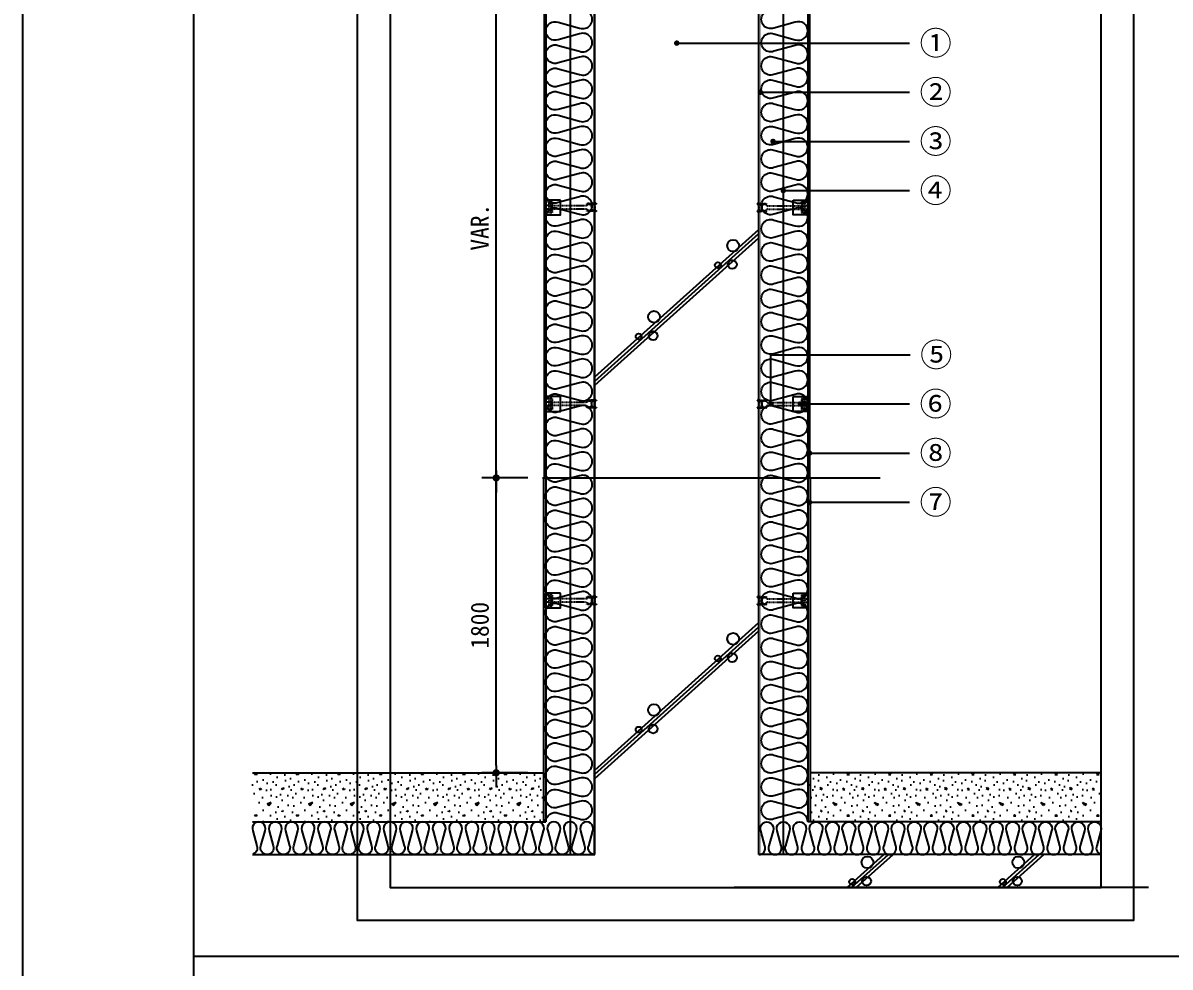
# Model space of a CAD drawing. Header units: millimetres. Extents: x 1008970 to 1091919, y 939088 to 948574.
# Drawn here: x 1059665 to 1062834, y 943414 to 946023 of the extents above; entities that cross this region are included whole.
import ezdxf
from ezdxf.enums import TextEntityAlignment as Align

# ---------------------------------------------------------------- set-up
doc = ezdxf.new("R2010")
doc.units = ezdxf.units.MM
doc.header["$LTSCALE"] = 5
doc.header["$MEASUREMENT"] = 0
doc.header["$PDSIZE"] = -10
doc.linetypes.add('HIDDEN', pattern=[0.375, 0.25, -0.125])
doc.linetypes.add('JIS_02_0.7', pattern=[1.35, 0.75, -0.6])
doc.layers.get('0').update_dxf_attribs({"linetype": 'CONTINUOUS'})
doc.layers.get('Defpoints').update_dxf_attribs({"color": 153, "linetype": 'CONTINUOUS'})
for name, color, linetype in [('0612_ACL WALL', 4, 'CONTINUOUS'), ('5TXT', 7, 'CONTINUOUS'), ('AA-AXIS-DIM7', 7, 'CONTINUOUS'), ('CON', 2, 'CONTINUOUS'), ('DIM', 7, 'CONTINUOUS'), ('HATCH', 9, 'CONTINUOUS'), ('WALL3', 3, 'CONTINUOUS'), ('단열재', 11, 'CONTINUOUS'), ('볼트', 253, 'JIS_02_0.7')]:
    doc.layers.add(name, color=color, linetype=linetype)
doc.styles.add('MG', font='malgun.ttf')
doc.styles.add('돋움', font='')
doc.styles.add('한글', font='malgun.ttf')
doc.styles.get('돋움').set_extended_font_data('DotumChe')
doc.dimstyles.new('DIM_5', dxfattribs={"dimscale": 5, "dimtxt": 3, "dimasz": 1, "dimexe": 2, "dimexo": 2, "dimgap": 1, "dimtad": 1, "dimdec": 0, "dimzin": 0, "dimdsep": 46, "dimtxsty": 'MG', "dimblk1": 'DIMDOT', "dimblk2": 'DIMDOT', "dimsah": 1, "dimcen": 0.09, "dimdle": 2, "dimclrd": 7, "dimclre": 7, "dimclrt": 3, "dimadec": 0, "dimazin": 0, "dimtfac": 1, "dimtdec": 0, "dimtix": 1, "dimtmove": 2, "dimatfit": 3, "dimldrblk": 'DIMDOT', "dimfxl": 2, "dimtolj": 1, "dimtzin": 0, "dimarcsym": 0})
doc.dimstyles.new('SDIM', dxfattribs={"dimscale": 10, "dimtxt": 2.5, "dimasz": 1, "dimexe": 2, "dimexo": 2, "dimgap": 1, "dimtad": 1, "dimdsep": 46, "dimtxsty": '돋움', "dimblk1": '_RXDOT', "dimblk2": '_RXDOT', "dimsah": 1, "dimcen": 3, "dimclrd": 7, "dimclre": 7, "dimclrt": 3, "dimadec": 0, "dimazin": 0, "dimtfac": 1, "dimtix": 1, "dimtmove": 2, "dimatfit": 3, "dimfxl": 1, "dimtolj": 1, "dimtzin": 0, "dimarcsym": 0})

# ---------------------------------------------------------------- blocks, each defined once
blk = doc.blocks.new('DIMDOT')
at = {"linetype": 'Continuous'}
blk.add_line((-2, 0), (2, 0), dxfattribs=at)
for radius in [0.5, 0.25]:
    blk.add_circle((0, 0), radius, dxfattribs=at)
blk = doc.blocks.new('zw$8367')
blk.add_line((1287, 5), (1287, 369))
blk.add_lwpolyline([(913, 374), (1287, 374), (1287, 0), (913, 0)], close=True)
at = {"layer": '볼트'}
for p, q in [((16, 292), (121, 284)), ((1125, 321), (1125, 53)), ((1133, 329), (1279, 329)), ((1141, 329), (1141, 45)), ((1157, 329), (1157, 45)), ((1173, 329), (1173, 45)), ((1190, 329), (1190, 45)), ((1206, 329), (1206, 45)), ((1287, 321), (1287, 240)), ((16, 268), (235, 268)), ((16, 106), (235, 106)), ((16, 82), (121, 90)), ((40, 243), (40, 131)), ((121, 284), (235, 284)), ((121, 203), (121, 171)), ((121, 90), (235, 90)), ((186, 106), (235, 106)), ((261, 228), (1125, 228)), ((261, 146), (1125, 146)), ((1125, 236), (1206, 236)), ((1125, 146), (1125, 228)), ((1125, 138), (1206, 138)), ((1133, 45), (1279, 45)), ((1206, 232), (1279, 232)), ((1206, 142), (1279, 142)), ((1287, 134), (1287, 53))]:
    blk.add_line(p, q, dxfattribs=at)
for centre, radius, start, end in [((16, 276), 16.2, 90, 165.5225), ((1133, 321), 8.11, 90, 180), ((1279, 321), 8.11, 0, 90), ((16, 284), 16.2, 194.4775, 270), ((16, 90), 16.2, 90, 165.5225), ((16, 98), 16.2, 194.4775, 270), ((64, 243), 24.3, 78.463, 180), ((64, 131), 24.3, 180, 281.537), ((56, 203), 64.9, 0, 78.463), ((56, 171), 64.9, 281.537, 0), ((186, 203), 64.9, 33.0557, 180), ((186, 171), 64.9, 180, 326.9443), ((235, 276), 8.11, 0, 90), ((235, 276), 8.11, 270, 0), ((235, 98), 8.11, 0, 90), ((235, 98), 8.11, 270, 0), ((261, 252), 24.3, 213.0557, 270), ((261, 122), 24.3, 90, 146.9443), ((1133, 53), 8.11, 180, 270), ((1279, 240), 8.11, 270, 0), ((1279, 134), 8.11, 0, 90), ((1279, 53), 8.11, 270, 0)]:
    blk.add_arc(centre, radius, start, end, dxfattribs=at)
blk = doc.blocks.new('_RXDOT')
at = {"color": 0, "linetype": 'ByBlock'}
blk.add_line((-1, 0), (2, 0), dxfattribs=at)
at = {"color": 0, "linetype": 'ByBlock', "const_width": 0.5}
blk.add_lwpolyline([(-0.25, 0, 1), (0.25, 0, 1)], format="xyb", close=True, dxfattribs=at)
blk = doc.blocks.new('*D20')
at = {"layer": 'Defpoints', "color": 0, "transparency": 16777216}
for p in [(1060972.3, 944765.9), (1061100, 944765.9), (1061100, 943951)]:
    blk.add_point(p, dxfattribs=at)
at = {"layer": 'DIM', "color": 7, "lineweight": -2, "transparency": 16777216}
for p, q in [((1061060, 944765.9), (1060932.3, 944765.9)), ((1060972.3, 943971), (1060972.3, 944745.9)), ((1061060, 943951), (1060932.3, 943951))]:
    blk.add_line(p, q, dxfattribs=at)
at = {"layer": 'DIM', "color": 7, "lineweight": -2, "transparency": 16777216, "xscale": 20, "yscale": 20, "zscale": 20}
for p, rotation in [((1060972.3, 944765.9), 90), ((1060972.3, 943951), 270)]:
    blk.add_blockref('_RXDOT', p, dxfattribs=dict(at, rotation=rotation))
at = {"layer": 'DIM', "color": 3, "transparency": 16777216, "insert": (1060927.2, 944358.5), "char_height": 50, "attachment_point": 5, "rotation": 90, "style": '돋움'}
blk.add_mtext('\\A1;1800', dxfattribs=at)
blk = doc.blocks.new('*D21')
at = {"layer": 'Defpoints', "color": 0, "transparency": 16777216}
for p in [(1060972.3, 946151.3), (1061100, 946151.3), (1061100, 944765.9)]:
    blk.add_point(p, dxfattribs=at)
at = {"layer": 'DIM', "color": 7, "lineweight": -2, "transparency": 16777216}
for p, q in [((1061060, 946151.3), (1060932.3, 946151.3)), ((1060972.3, 944785.9), (1060972.3, 946131.3)), ((1061060, 944765.9), (1060932.3, 944765.9))]:
    blk.add_line(p, q, dxfattribs=at)
at = {"layer": 'DIM', "color": 7, "lineweight": -2, "transparency": 16777216, "xscale": 20, "yscale": 20, "zscale": 20}
for p, rotation in [((1060972.3, 946151.3), 90), ((1060972.3, 944765.9), 270)]:
    blk.add_blockref('_RXDOT', p, dxfattribs=dict(at, rotation=rotation))
at = {"layer": 'DIM', "color": 3, "transparency": 16777216, "insert": (1060927.2, 945458.6), "char_height": 50, "attachment_point": 5, "rotation": 90, "style": '돋움'}
blk.add_mtext('\\A1;VAR.', dxfattribs=at)

msp = doc.modelspace()

# ---------------------------------------------------------------- hatches: boundary and pattern name
at = {"layer": 'HATCH'}
h = msp.add_hatch(dxfattribs=at)
h.set_pattern_fill('CONC', color=256, scale=4.527328, angle=180)
h.set_pattern_definition([(180, (1070529.83, 997929.28), (0, 114.99414), [0, -114.99414]), (180, (1070528.68, 997889.03), (0, 114.99414), [0, -114.99414]), (180, (1070525.23, 997951.13), (0, 114.99414), [0, -114.99414]), (201.8014, (1070585.027, 997915.479), (-344.9824405, -114.994126), [12.38521, -606.87718]), (323.1301, (1070573.528, 997910.879), (-344.9824, 229.988287), [5.7497, -569.22098]), (49.3987, (1070578.128, 997907.429), (-574.9707303, -689.9647053), [10.60188, -1049.59162]), (333.4349, (1070616.076, 997893.63), (114.99404, -114.994287), [2.57138, -254.56332]), (213.6901, (1070618.376, 997892.48), (-229.988222, -114.99429), [4.14623, -410.4711]), (71.5651, (1070614.926, 997890.18), (114.993953, 229.988323), [3.63646, -360.00697]), (315, (1070542.48, 997882.13), (2e-14, -114.99417), [4.87874, -157.74746]), (180, (1070545.93, 997878.68), (-114.99414, 114.99414), [6.89965, -108.0945]), (45, (1070539.03, 997878.68), (114.99417, 8e-15), [4.87874, -157.74746]), (288.4349, (1070556.28, 997955.727), (-114.993953, 229.988323), [3.63646, -360.00697]), (180, (1070557.43, 997952.28), (-114.99414, 114.99414), [5.7497, -109.24443]), (36.8699, (1070551.68, 997952.277), (344.9824, 229.988287), [5.7497, -569.22098]), (326.3099, (1070617.226, 997956.876), (-229.988222, 114.99429), [4.14623, -410.4711]), (198.4349, (1070620.676, 997954.577), (229.988323, 114.993953), [7.27292, -356.3705]), (53.1301, (1070613.776, 997952.277), (-229.988287, -344.9824), [5.7497, -569.22098]), (180, (1070583.88, 997952.28), (0, 114.99414), [0, -114.99414]), (180, (1070614.93, 997922.38), (0, 114.99414), [0, -114.99414]), (180, (1070582.73, 997879.83), (0, 114.99414), [0, -114.99414]), (180, (1070551.68, 997915.48), (0, 114.99414), [0, -114.99414]), (180, (1070585.03, 997935.03), (0, 114.99414), [0, -114.99414]), (180, (1070610.33, 997938.48), (0, 114.99414), [0, -114.99414]), (180, (1070599.98, 997931.58), (0, 114.99414), [0, -114.99414]), (180, (1070604.58, 997903.98), (0, 114.99414), [0, -114.99414]), (180, (1070632.17, 997908.58), (0, 114.99414), [0, -114.99414]), (180, (1070631.03, 997935.03), (0, 114.99414), [0, -114.99414]), (180, (1070634.47, 997960.33), (0, 114.99414), [0, -114.99414]), (180, (1070598.83, 997964.93), (0, 114.99414), [0, -114.99414]), (180, (1070573.53, 997969.53), (0, 114.99414), [0, -114.99414]), (180, (1070533.28, 997964.93), (0, 114.99414), [0, -114.99414]), (180, (1070560.88, 997929.28), (0, 114.99414), [0, -114.99414]), (180, (1070572.38, 997949.98), (0, 114.99414), [0, -114.99414]), (180, (1070563.18, 997894.78), (0, 114.99414), [0, -114.99414]), (180, (1070597.68, 997889.03), (0, 114.99414), [0, -114.99414]), (180, (1070563.18, 997863.73), (0, 114.99414), [0, -114.99414]), (180, (1070601.13, 997870.63), (0, 114.99414), [0, -114.99414]), (180, (1070637.92, 997867.18), (0, 114.99414), [0, -114.99414]), (180, (1070624.13, 997861.43), (0, 114.99414), [0, -114.99414]), (180, (1070622.98, 997877.53), (0, 114.99414), [0, -114.99414]), (180, (1070545.93, 997859.13), (0, 114.99414), [0, -114.99414]), (180, (1070532.13, 997906.28), (0, 114.99414), [0, -114.99414]), (180, (1070537.88, 997940.78), (0, 114.99414), [0, -114.99414]), (180, (1070590.78, 997857.98), (0, 114.99414), [0, -114.99414])])
h.paths.add_polyline_path([(1060298.62, 943951.005), (1060298.62, 943815.185), (1061104.485, 943815.185), (1061104.485, 943951.005)])
h = msp.add_hatch(dxfattribs=at)
h.set_pattern_fill('CONC', color=256, scale=4.527328)
h.set_pattern_definition([(0, (1052412.57, 997929.28), (0, 114.99414), [0, -114.99414]), (0, (1052413.72, 997889.03), (0, 114.99414), [0, -114.99414]), (0, (1052417.17, 997951.13), (0, 114.99414), [0, -114.99414]), (338.1986, (1052357.369, 997915.479), (344.9824405, -114.994126), [12.38521, -606.87718]), (216.8699, (1052368.868, 997910.879), (344.9824, 229.988287), [5.7497, -569.22098]), (130.6013, (1052364.268, 997907.429), (574.9707303, -689.9647053), [10.60188, -1049.59162]), (206.5651, (1052326.32, 997893.63), (-114.99404, -114.994287), [2.57138, -254.56332]), (326.3099, (1052324.02, 997892.48), (229.988222, -114.99429), [4.14623, -410.4711]), (108.4349, (1052327.47, 997890.18), (-114.993953, 229.988323), [3.63646, -360.00697]), (225, (1052399.92, 997882.13), (-2e-14, -114.99417), [4.87874, -157.74746]), (0, (1052396.47, 997878.68), (114.99414, 114.99414), [6.89965, -108.0945]), (135, (1052403.37, 997878.68), (-114.99417, 8e-15), [4.87874, -157.74746]), (251.5651, (1052386.117, 997955.727), (114.993953, 229.988323), [3.63646, -360.00697]), (0, (1052384.97, 997952.28), (114.99414, 114.99414), [5.7497, -109.24443]), (143.1301, (1052390.717, 997952.277), (-344.9824, 229.988287), [5.7497, -569.22098]), (213.6901, (1052325.17, 997956.876), (229.988222, 114.99429), [4.14623, -410.4711]), (341.5651, (1052321.72, 997954.577), (-229.988323, 114.993953), [7.27292, -356.3705]), (126.8699, (1052328.62, 997952.277), (229.988287, -344.9824), [5.7497, -569.22098]), (0, (1052358.52, 997952.28), (0, 114.99414), [0, -114.99414]), (0, (1052327.47, 997922.38), (0, 114.99414), [0, -114.99414]), (0, (1052359.67, 997879.83), (0, 114.99414), [0, -114.99414]), (0, (1052390.72, 997915.48), (0, 114.99414), [0, -114.99414]), (0, (1052357.37, 997935.03), (0, 114.99414), [0, -114.99414]), (0, (1052332.07, 997938.48), (0, 114.99414), [0, -114.99414]), (0, (1052342.42, 997931.58), (0, 114.99414), [0, -114.99414]), (0, (1052337.82, 997903.98), (0, 114.99414), [0, -114.99414]), (0, (1052310.22, 997908.58), (0, 114.99414), [0, -114.99414]), (0, (1052311.37, 997935.03), (0, 114.99414), [0, -114.99414]), (0, (1052307.92, 997960.33), (0, 114.99414), [0, -114.99414]), (0, (1052343.57, 997964.93), (0, 114.99414), [0, -114.99414]), (0, (1052368.87, 997969.53), (0, 114.99414), [0, -114.99414]), (0, (1052409.12, 997964.93), (0, 114.99414), [0, -114.99414]), (0, (1052381.52, 997929.28), (0, 114.99414), [0, -114.99414]), (0, (1052370.02, 997949.98), (0, 114.99414), [0, -114.99414]), (0, (1052379.22, 997894.78), (0, 114.99414), [0, -114.99414]), (0, (1052344.72, 997889.03), (0, 114.99414), [0, -114.99414]), (0, (1052379.22, 997863.73), (0, 114.99414), [0, -114.99414]), (0, (1052341.27, 997870.63), (0, 114.99414), [0, -114.99414]), (0, (1052304.47, 997867.18), (0, 114.99414), [0, -114.99414]), (0, (1052318.27, 997861.43), (0, 114.99414), [0, -114.99414]), (0, (1052319.42, 997877.53), (0, 114.99414), [0, -114.99414]), (0, (1052396.47, 997859.13), (0, 114.99414), [0, -114.99414]), (0, (1052410.27, 997906.28), (0, 114.99414), [0, -114.99414]), (0, (1052404.52, 997940.78), (0, 114.99414), [0, -114.99414]), (0, (1052351.62, 997857.98), (0, 114.99414), [0, -114.99414])])
h.paths.add_polyline_path([(1062643.776, 943951.005), (1062643.776, 943815.185), (1061837.912, 943815.185), (1061837.912, 943951.005)])

# ---------------------------------------------------------------- linework, layer by layer
at = {"color": 6}
for p, q in [((1061102.674, 944765.924), (1061102.674, 943815.185)), ((1061102.674, 944765.924), (1061109.012, 944765.924)), ((1061839.723, 944765.924), (1061833.384, 944765.924)), ((1061839.723, 944765.924), (1061839.723, 943815.185))]:
    msp.add_line(p, q, dxfattribs=at)
msp.add_lwpolyline([(1073536.528, 939179.201), (1059664.794, 939179.201), (1059664.794, 947708.687), (1073536.528, 947708.687)], close=True)
for points in [[(1061240.304, 943724.638, 0.905, 0.905, 0), (1061240.304, 947052.224, 0.905, 0.905, 0), (1060298.62, 947052.224, 0.905, 0.905, 0)], [(1061702.092, 943724.638, 0.905, 0.905, 0), (1061702.092, 947052.224, 0.905, 0.905, 0), (1062643.776, 947052.224, 0.905, 0.905, 0)]]:
    msp.add_lwpolyline(points, format="xyseb", dxfattribs=at)
at = {"layer": '0612_ACL WALL', "linetype": 'ByBlock'}
for p, q in [((1060298.62, 943951.005), (1061104.485, 943951.005)), ((1062643.776, 943951.005), (1061837.912, 943951.005))]:
    msp.add_line(p, q, dxfattribs=at)
at = {"layer": '5TXT'}
for p, q in [((1060135.636, 947708.687), (1060135.636, 939179.201)), ((1060135.636, 943443.944), (1073536.528, 943443.944))]:
    msp.add_line(p, q, dxfattribs=at)
at = {"layer": 'CON', "ltscale": 5}
for p, q in [((1061244.832, 943724.638), (1061244.832, 947056.752)), ((1061697.565, 943724.638), (1061697.565, 947056.752)), ((1060298.62, 943724.638), (1061244.832, 943724.638)), ((1062643.776, 943724.638), (1061697.565, 943724.638))]:
    msp.add_line(p, q, dxfattribs=at)
at = {"layer": 'Defpoints'}
for p, q in [((1061099.957, 944765.924), (1062032.689, 944765.924)), ((1062774.433, 943634.092), (1061629.655, 943634.092))]:
    msp.add_line(p, q, dxfattribs=at)
at = {"layer": 'Defpoints', "color": 139}
for points in [[(1062734.323, 947237.845), (1060588.369, 947237.845), (1060588.369, 943543.545), (1062734.323, 943543.545)], [(1062643.776, 947147.298), (1060678.916, 947147.298), (1060678.916, 943634.092), (1062643.776, 943634.092)]]:
    msp.add_lwpolyline(points, close=True, dxfattribs=at)
at = {"layer": 'HATCH'}
for p, q in [((1061244.832, 945045.056), (1061697.565, 945452.515)), ((1061244.832, 945033.531), (1061697.565, 945440.991)), ((1061244.832, 945022.007), (1061697.565, 945429.466)), ((1061244.832, 943958.497), (1061697.565, 944365.957)), ((1061244.832, 943946.972), (1061697.565, 944354.432)), ((1061244.832, 943935.448), (1061697.565, 944342.907)), ((1061942.459, 943634.667), (1062043.066, 943725.214)), ((1061955.264, 943634.667), (1062055.871, 943725.214)), ((1061968.069, 943634.667), (1062068.677, 943725.214)), ((1062358.987, 943634.667), (1062459.594, 943725.214)), ((1062371.792, 943634.667), (1062472.399, 943725.214)), ((1062384.597, 943634.667), (1062485.204, 943725.214))]:
    msp.add_line(p, q, dxfattribs=at)
for centre, radius in [((1061626.957, 945407.738), 16.298), ((1061584.519, 945353.498), 8.149), ((1061624.509, 945355.537), 12.224), ((1061408.239, 945210.892), 16.298), ((1061365.801, 945156.652), 8.149), ((1061405.791, 945158.691), 12.224), ((1061626.957, 944321.179), 16.298), ((1061624.509, 944268.979), 12.224), ((1061584.519, 944266.94), 8.149), ((1061408.239, 944124.333), 16.298), ((1061365.801, 944070.094), 8.149), ((1061405.791, 944072.133), 12.224), ((1061998.069, 943703.485), 16.298), ((1062414.597, 943703.485), 16.298), ((1061955.631, 943649.246), 8.149), ((1061995.621, 943651.285), 12.224), ((1062372.159, 943649.246), 8.149), ((1062412.149, 943651.285), 12.224)]:
    msp.add_circle(centre, radius, dxfattribs=at)
at = {"layer": 'WALL3'}
for p, q in [((1061104.485, 946151.286), (1061104.485, 944765.924)), ((1061837.912, 946151.286), (1061837.912, 944765.924))]:
    msp.add_line(p, q, dxfattribs=at)
at = {"layer": 'WALL3', "linetype": 'HIDDEN'}
for points in [[(1060298.62, 947011.478), (1061176.922, 947011.478), (1061176.922, 943724.638)], [(1062643.776, 947011.478), (1061765.474, 947011.478), (1061765.474, 943724.638)]]:
    msp.add_lwpolyline(points, dxfattribs=at)
at = {"layer": '단열재'}
for p, q in [((1061109.012, 946966.205), (1061109.012, 943815.185)), ((1061833.384, 946966.205), (1061833.384, 943815.185)), ((1060298.62, 943815.185), (1061109.012, 943815.185)), ((1062643.776, 943815.185), (1061833.384, 943815.185)), ((1061742.838, 943724.638), (1061697.565, 943724.638))]:
    msp.add_line(p, q, dxfattribs=at)
for points in [[(1061109.012, 943815.185, -0.52485566), (1061143.856, 943839.228), (1061202.744, 943823.285, 1.44919786), (1061202.744, 943871.372), (1061143.856, 943855.429, -0.52485566), (1061109.012, 943879.473, -0.52485566), (1061143.856, 943903.516), (1061202.744, 943887.573, 1.44919786), (1061202.744, 943935.661), (1061143.856, 943919.717, -0.52485566), (1061109.012, 943943.761, -0.52485566), (1061143.856, 943967.805), (1061202.744, 943951.861, 1.44919786), (1061202.744, 943999.949), (1061143.856, 943984.005, -0.52485566), (1061109.012, 944008.049, -0.52485566), (1061143.856, 944032.093), (1061202.744, 944016.149, 1.44919786), (1061202.744, 944064.237), (1061143.856, 944048.293, -0.52485566), (1061109.012, 944072.337, -0.52485566), (1061143.856, 944096.381), (1061202.744, 944080.437, 1.44919786), (1061202.744, 944128.525), (1061143.856, 944112.581, -0.52485566), (1061109.012, 944136.625, -0.52485566), (1061143.856, 944160.669), (1061202.744, 944144.725, 1.44919786), (1061202.744, 944192.813), (1061143.856, 944176.869, -0.52485566), (1061109.012, 944200.913, -0.52485566), (1061143.856, 944224.957), (1061202.744, 944209.013, 1.44919786), (1061202.744, 944257.101), (1061143.856, 944241.157, -0.52485566), (1061109.012, 944265.201, -0.52485566), (1061143.856, 944289.245), (1061202.744, 944273.301, 1.44919786), (1061202.744, 944321.389), (1061143.856, 944305.445, -0.52485566), (1061109.012, 944329.489, -0.52485566), (1061143.856, 944353.533), (1061202.744, 944337.589, 1.44919786), (1061202.744, 944385.677), (1061143.856, 944369.734, -0.52485566), (1061109.012, 944393.777, -0.52485566), (1061143.856, 944417.821), (1061202.744, 944401.878, 1.44919786), (1061202.744, 944449.965), (1061143.856, 944434.022, -0.52485566), (1061109.012, 944458.065, -0.52485566), (1061143.856, 944482.109), (1061202.744, 944466.166, 1.44919786), (1061202.744, 944514.253), (1061143.856, 944498.31, -0.52485566), (1061109.012, 944522.353, -0.52485566), (1061143.856, 944546.397), (1061202.744, 944530.454, 1.44919786), (1061202.744, 944578.541), (1061143.856, 944562.598, -0.52485566), (1061109.012, 944586.641, -0.52485566), (1061143.856, 944610.685), (1061202.744, 944594.742, 1.44919786), (1061202.744, 944642.829), (1061143.856, 944626.886, -0.52485566), (1061109.012, 944650.929, -0.52485566), (1061143.856, 944674.973), (1061202.744, 944659.03, 1.44919786), (1061202.744, 944707.117), (1061143.856, 944691.174, -0.52485566), (1061109.012, 944715.218, -0.52485566), (1061143.856, 944739.261), (1061202.744, 944723.318, 1.44919786), (1061202.744, 944771.405), (1061143.856, 944755.462, -0.52485566), (1061109.012, 944779.506, -0.52485566), (1061143.856, 944803.549), (1061202.744, 944787.606, 1.44919786), (1061202.744, 944835.693), (1061143.856, 944819.75, -0.52485566), (1061109.012, 944843.794, -0.52485566), (1061143.856, 944867.837), (1061202.744, 944851.894, 1.44919786), (1061202.744, 944899.981), (1061143.856, 944884.038, -0.52485566), (1061109.012, 944908.082, -0.52485566), (1061143.856, 944932.125), (1061202.744, 944916.182, 1.44919786), (1061202.744, 944964.269), (1061143.856, 944948.326, -0.52485566), (1061109.012, 944972.37, -0.52485566), (1061143.856, 944996.414), (1061202.744, 944980.47, 1.44919786), (1061202.744, 945028.558), (1061143.856, 945012.614, -0.52485566), (1061109.012, 945036.658, -0.52485566), (1061143.856, 945060.702), (1061202.744, 945044.758, 1.44919786), (1061202.744, 945092.846), (1061143.856, 945076.902, -0.52485566), (1061109.012, 945100.946, -0.52485566), (1061143.856, 945124.99), (1061202.744, 945109.046, 1.44919786), (1061202.744, 945157.134), (1061143.856, 945141.19, -0.52485566), (1061109.012, 945165.234, -0.52485566), (1061143.856, 945189.278), (1061202.744, 945173.334, 1.44919786), (1061202.744, 945221.422), (1061143.856, 945205.478, -0.52485566), (1061109.012, 945229.522, -0.52485566), (1061143.856, 945253.566), (1061202.744, 945237.622, 1.44919786), (1061202.744, 945285.71), (1061143.856, 945269.766, -0.52485566), (1061109.012, 945293.81, -0.52485566), (1061143.856, 945317.854), (1061202.744, 945301.91, 1.44919786), (1061202.744, 945349.998), (1061143.856, 945334.054, -0.52485566), (1061109.012, 945358.098, -0.52485566), (1061143.856, 945382.142), (1061202.744, 945366.198, 1.44919786), (1061202.744, 945414.286), (1061143.856, 945398.342, -0.52485566), (1061109.012, 945422.386, -0.52485566), (1061143.856, 945446.43), (1061202.744, 945430.487, 1.44919786), (1061202.744, 945478.574), (1061143.856, 945462.631, -0.52485566), (1061109.012, 945486.674, -0.52485566), (1061143.856, 945510.718), (1061202.744, 945494.775, 1.44919786), (1061202.744, 945542.862), (1061143.856, 945526.919, -0.52485566), (1061109.012, 945550.962, -0.52485566), (1061143.856, 945575.006), (1061202.744, 945559.063, 1.44919786), (1061202.744, 945607.15), (1061143.856, 945591.207, -0.52485566), (1061109.012, 945615.25, -0.52485566), (1061143.856, 945639.294), (1061202.744, 945623.351, 1.44919786), (1061202.744, 945671.438), (1061143.856, 945655.495, -0.52485566), (1061109.012, 945679.538, -0.52485566), (1061143.856, 945703.582), (1061202.744, 945687.639, 1.44919786), (1061202.744, 945735.726), (1061143.856, 945719.783, -0.52485566), (1061109.012, 945743.827, -0.52485566), (1061143.856, 945767.87), (1061202.744, 945751.927, 1.44919786), (1061202.744, 945800.014), (1061143.856, 945784.071, -0.52485566), (1061109.012, 945808.115, -0.52485566), (1061143.856, 945832.158), (1061202.744, 945816.215, 1.44919786), (1061202.744, 945864.302), (1061143.856, 945848.359, -0.52485566), (1061109.012, 945872.403, -0.52485566), (1061143.856, 945896.446), (1061202.744, 945880.503, 1.44919786), (1061202.744, 945928.59), (1061143.856, 945912.647, -0.52485566), (1061109.012, 945936.691, -0.52485566), (1061143.856, 945960.734), (1061202.744, 945944.791, 1.44919786), (1061202.744, 945992.878), (1061143.856, 945976.935, -0.52485566), (1061109.012, 946000.979, -0.52485566), (1061143.856, 946025.022), (1061202.744, 946009.079, 1.44919786), (1061202.744, 946057.167)], [(1061833.384, 943815.185, 0.52485566), (1061798.54, 943839.228), (1061739.652, 943823.285, -1.44919786), (1061739.652, 943871.372), (1061798.54, 943855.429, 0.52485566), (1061833.384, 943879.473, 0.52485566), (1061798.54, 943903.516), (1061739.652, 943887.573, -1.44919786), (1061739.652, 943935.661), (1061798.54, 943919.717, 0.52485566), (1061833.384, 943943.761, 0.52485566), (1061798.54, 943967.805), (1061739.652, 943951.861, -1.44919786), (1061739.652, 943999.949), (1061798.54, 943984.005, 0.52485566), (1061833.384, 944008.049, 0.52485566), (1061798.54, 944032.093), (1061739.652, 944016.149, -1.44919786), (1061739.652, 944064.237), (1061798.54, 944048.293, 0.52485566), (1061833.384, 944072.337, 0.52485566), (1061798.54, 944096.381), (1061739.652, 944080.437, -1.44919786), (1061739.652, 944128.525), (1061798.54, 944112.581, 0.52485566), (1061833.384, 944136.625, 0.52485566), (1061798.54, 944160.669), (1061739.652, 944144.725, -1.44919786), (1061739.652, 944192.813), (1061798.54, 944176.869, 0.52485566), (1061833.384, 944200.913, 0.52485566), (1061798.54, 944224.957), (1061739.652, 944209.013, -1.44919786), (1061739.652, 944257.101), (1061798.54, 944241.157, 0.52485566), (1061833.384, 944265.201, 0.52485566), (1061798.54, 944289.245), (1061739.652, 944273.301, -1.44919786), (1061739.652, 944321.389), (1061798.54, 944305.445, 0.52485566), (1061833.384, 944329.489, 0.52485566), (1061798.54, 944353.533), (1061739.652, 944337.589, -1.44919786), (1061739.652, 944385.677), (1061798.54, 944369.734, 0.52485566), (1061833.384, 944393.777, 0.52485566), (1061798.54, 944417.821), (1061739.652, 944401.878, -1.44919786), (1061739.652, 944449.965), (1061798.54, 944434.022, 0.52485566), (1061833.384, 944458.065, 0.52485566), (1061798.54, 944482.109), (1061739.652, 944466.166, -1.44919786), (1061739.652, 944514.253), (1061798.54, 944498.31, 0.52485566), (1061833.384, 944522.353, 0.52485566), (1061798.54, 944546.397), (1061739.652, 944530.454, -1.44919786), (1061739.652, 944578.541), (1061798.54, 944562.598, 0.52485566), (1061833.384, 944586.641, 0.52485566), (1061798.54, 944610.685), (1061739.652, 944594.742, -1.44919786), (1061739.652, 944642.829), (1061798.54, 944626.886, 0.52485566), (1061833.384, 944650.929, 0.52485566), (1061798.54, 944674.973), (1061739.652, 944659.03, -1.44919786), (1061739.652, 944707.117), (1061798.54, 944691.174, 0.52485566), (1061833.384, 944715.218, 0.52485566), (1061798.54, 944739.261), (1061739.652, 944723.318, -1.44919786), (1061739.652, 944771.405), (1061798.54, 944755.462, 0.52485566), (1061833.384, 944779.506, 0.52485566), (1061798.54, 944803.549), (1061739.652, 944787.606, -1.44919786), (1061739.652, 944835.693), (1061798.54, 944819.75, 0.52485566), (1061833.384, 944843.794, 0.52485566), (1061798.54, 944867.837), (1061739.652, 944851.894, -1.44919786), (1061739.652, 944899.981), (1061798.54, 944884.038, 0.52485566), (1061833.384, 944908.082, 0.52485566), (1061798.54, 944932.125), (1061739.652, 944916.182, -1.44919786), (1061739.652, 944964.269), (1061798.54, 944948.326, 0.52485566), (1061833.384, 944972.37, 0.52485566), (1061798.54, 944996.414), (1061739.652, 944980.47, -1.44919786), (1061739.652, 945028.558), (1061798.54, 945012.614, 0.52485566), (1061833.384, 945036.658, 0.52485566), (1061798.54, 945060.702), (1061739.652, 945044.758, -1.44919786), (1061739.652, 945092.846), (1061798.54, 945076.902, 0.52485566), (1061833.384, 945100.946, 0.52485566), (1061798.54, 945124.99), (1061739.652, 945109.046, -1.44919786), (1061739.652, 945157.134), (1061798.54, 945141.19, 0.52485566), (1061833.384, 945165.234, 0.52485566), (1061798.54, 945189.278), (1061739.652, 945173.334, -1.44919786), (1061739.652, 945221.422), (1061798.54, 945205.478, 0.52485566), (1061833.384, 945229.522, 0.52485566), (1061798.54, 945253.566), (1061739.652, 945237.622, -1.44919786), (1061739.652, 945285.71), (1061798.54, 945269.766, 0.52485566), (1061833.384, 945293.81, 0.52485566), (1061798.54, 945317.854), (1061739.652, 945301.91, -1.44919786), (1061739.652, 945349.998), (1061798.54, 945334.054, 0.52485566), (1061833.384, 945358.098, 0.52485566), (1061798.54, 945382.142), (1061739.652, 945366.198, -1.44919786), (1061739.652, 945414.286), (1061798.54, 945398.342, 0.52485566), (1061833.384, 945422.386, 0.52485566), (1061798.54, 945446.43), (1061739.652, 945430.487, -1.44919786), (1061739.652, 945478.574), (1061798.54, 945462.631, 0.52485566), (1061833.384, 945486.674, 0.52485566), (1061798.54, 945510.718), (1061739.652, 945494.775, -1.44919786), (1061739.652, 945542.862), (1061798.54, 945526.919, 0.52485566), (1061833.384, 945550.962, 0.52485566), (1061798.54, 945575.006), (1061739.652, 945559.063, -1.44919786), (1061739.652, 945607.15), (1061798.54, 945591.207, 0.52485566), (1061833.384, 945615.25, 0.52485566), (1061798.54, 945639.294), (1061739.652, 945623.351, -1.44919786), (1061739.652, 945671.438), (1061798.54, 945655.495, 0.52485566), (1061833.384, 945679.538, 0.52485566), (1061798.54, 945703.582), (1061739.652, 945687.639, -1.44919786), (1061739.652, 945735.726), (1061798.54, 945719.783, 0.52485566), (1061833.384, 945743.827, 0.52485566), (1061798.54, 945767.87), (1061739.652, 945751.927, -1.44919786), (1061739.652, 945800.014), (1061798.54, 945784.071, 0.52485566), (1061833.384, 945808.115, 0.52485566), (1061798.54, 945832.158), (1061739.652, 945816.215, -1.44919786), (1061739.652, 945864.302), (1061798.54, 945848.359, 0.52485566), (1061833.384, 945872.403, 0.52485566), (1061798.54, 945896.446), (1061739.652, 945880.503, -1.44919786), (1061739.652, 945928.59), (1061798.54, 945912.647, 0.52485566), (1061833.384, 945936.691, 0.52485566), (1061798.54, 945960.734), (1061739.652, 945944.791, -1.44919786), (1061739.652, 945992.878), (1061798.54, 945976.935, 0.52485566), (1061833.384, 946000.979, 0.52485566), (1061798.54, 946025.022), (1061739.652, 946009.079, -1.44919786), (1061739.652, 946057.167)], [(1061244.832, 943724.638, -0.52485566), (1061227.899, 943749.176), (1061239.127, 943790.647, 1.44919786), (1061205.263, 943790.647), (1061216.491, 943749.176, -0.52485566), (1061199.558, 943724.638, -0.52485566), (1061182.626, 943749.176), (1061193.854, 943790.647, 1.44919786), (1061159.99, 943790.647), (1061171.217, 943749.176, -0.52485566), (1061154.285, 943724.638, -0.52485566), (1061137.353, 943749.176), (1061148.581, 943790.647, 1.44919786), (1061114.716, 943790.647), (1061125.944, 943749.176, -0.52485566), (1061109.012, 943724.638, -0.52485566), (1061092.08, 943749.176), (1061103.307, 943790.647, 1.44919786), (1061069.443, 943790.647), (1061080.671, 943749.176, -0.52485566), (1061063.739, 943724.638, -0.52485566), (1061046.806, 943749.176), (1061058.034, 943790.647, 1.44919786), (1061024.17, 943790.647), (1061035.397, 943749.176, -0.52485566), (1061018.465, 943724.638, -0.52485566), (1061001.533, 943749.176), (1061012.761, 943790.647, 1.44919786), (1060978.896, 943790.647), (1060990.124, 943749.176, -0.52485566), (1060973.192, 943724.638, -0.52485566), (1060956.26, 943749.176), (1060967.488, 943790.647, 1.44919786), (1060933.623, 943790.647), (1060944.851, 943749.176, -0.52485566), (1060927.919, 943724.638, -0.52485566), (1060910.987, 943749.176), (1060922.214, 943790.647, 1.44919786), (1060888.35, 943790.647), (1060899.578, 943749.176, -0.52485566), (1060882.645, 943724.638, -0.52485566), (1060865.713, 943749.176), (1060876.941, 943790.647, 1.44919786), (1060843.077, 943790.647), (1060854.304, 943749.176, -0.52485566), (1060837.372, 943724.638, -0.52485566), (1060820.44, 943749.176), (1060831.668, 943790.647, 1.44919786), (1060797.803, 943790.647), (1060809.031, 943749.176, -0.52485566), (1060792.099, 943724.638, -0.52485566), (1060775.167, 943749.176), (1060786.394, 943790.647, 1.44919786), (1060752.53, 943790.647), (1060763.758, 943749.176, -0.52485566), (1060746.826, 943724.638, -0.52485566), (1060729.893, 943749.176), (1060741.121, 943790.647, 1.44919786), (1060707.257, 943790.647), (1060718.485, 943749.176, -0.52485566), (1060701.552, 943724.638, -0.52485566), (1060684.62, 943749.176), (1060695.848, 943790.647, 1.44919786), (1060661.983, 943790.647), (1060673.211, 943749.176, -0.52485566), (1060656.279, 943724.638, -0.52485566), (1060639.347, 943749.176), (1060650.575, 943790.647, 1.44919786), (1060616.71, 943790.647), (1060627.938, 943749.176, -0.52485566), (1060611.006, 943724.638, -0.52485566), (1060594.074, 943749.176), (1060605.301, 943790.647, 1.44919786), (1060571.437, 943790.647), (1060582.665, 943749.176, -0.52485566), (1060565.732, 943724.638, -0.52485566), (1060548.8, 943749.176), (1060560.028, 943790.647, 1.44919786), (1060526.164, 943790.647), (1060537.391, 943749.176, -0.52485566), (1060520.459, 943724.638, -0.52485566), (1060503.527, 943749.176), (1060514.755, 943790.647, 1.44919786), (1060480.89, 943790.647), (1060492.118, 943749.176, -0.52485566), (1060475.186, 943724.638, -0.52485566), (1060458.254, 943749.176), (1060469.481, 943790.647, 1.44919786), (1060435.617, 943790.647), (1060446.845, 943749.176, -0.52485566), (1060429.913, 943724.638, -0.52485566), (1060412.98, 943749.176), (1060424.208, 943790.647, 1.44919786), (1060390.344, 943790.647), (1060401.572, 943749.176, -0.52485566), (1060384.639, 943724.638, -0.52485566), (1060367.707, 943749.176), (1060378.935, 943790.647, 1.44919786), (1060345.07, 943790.647), (1060356.298, 943749.176, -0.52485566), (1060339.366, 943724.638, -0.52485566), (1060322.434, 943749.176), (1060333.662, 943790.647, 1.44919786), (1060299.797, 943790.647), (1060311.025, 943749.176, -0.4467814), (1060298.62, 943725.214, -0.4467814)], [(1061697.565, 943724.638, 0.52485566), (1061714.497, 943749.176), (1061703.269, 943790.647, -1.44919786), (1061737.133, 943790.647), (1061725.906, 943749.176, 0.52485566), (1061742.838, 943724.638, 0.52485566), (1061759.77, 943749.176), (1061748.542, 943790.647, -1.44919786), (1061782.407, 943790.647), (1061771.179, 943749.176, 0.52485566), (1061788.111, 943724.638, 0.52485566), (1061805.043, 943749.176), (1061793.816, 943790.647, -1.44919786), (1061827.68, 943790.647), (1061816.452, 943749.176, 0.52485566), (1061833.384, 943724.638, 0.52485566), (1061850.317, 943749.176), (1061839.089, 943790.647, -1.44919786), (1061872.953, 943790.647), (1061861.725, 943749.176, 0.52485566), (1061878.658, 943724.638, 0.52485566), (1061895.59, 943749.176), (1061884.362, 943790.647, -1.44919786), (1061918.226, 943790.647), (1061906.999, 943749.176, 0.52485566), (1061923.931, 943724.638, 0.52485566), (1061940.863, 943749.176), (1061929.635, 943790.647, -1.44919786), (1061963.5, 943790.647), (1061952.272, 943749.176, 0.52485566), (1061969.204, 943724.638, 0.52485566), (1061986.136, 943749.176), (1061974.909, 943790.647, -1.44919786), (1062008.773, 943790.647), (1061997.545, 943749.176, 0.52485566), (1062014.477, 943724.638, 0.52485566), (1062031.41, 943749.176), (1062020.182, 943790.647, -1.44919786), (1062054.046, 943790.647), (1062042.819, 943749.176, 0.52485566), (1062059.751, 943724.638, 0.52485566), (1062076.683, 943749.176), (1062065.455, 943790.647, -1.44919786), (1062099.32, 943790.647), (1062088.092, 943749.176, 0.52485566), (1062105.024, 943724.638, 0.52485566), (1062121.956, 943749.176), (1062110.728, 943790.647, -1.44919786), (1062144.593, 943790.647), (1062133.365, 943749.176, 0.52485566), (1062150.297, 943724.638, 0.52485566), (1062167.23, 943749.176), (1062156.002, 943790.647, -1.44919786), (1062189.866, 943790.647), (1062178.638, 943749.176, 0.52485566), (1062195.571, 943724.638, 0.52485566), (1062212.503, 943749.176), (1062201.275, 943790.647, -1.44919786), (1062235.139, 943790.647), (1062223.912, 943749.176, 0.52485566), (1062240.844, 943724.638, 0.52485566), (1062257.776, 943749.176), (1062246.548, 943790.647, -1.44919786), (1062280.413, 943790.647), (1062269.185, 943749.176, 0.52485566), (1062286.117, 943724.638, 0.52485566), (1062303.049, 943749.176), (1062291.822, 943790.647, -1.44919786), (1062325.686, 943790.647), (1062314.458, 943749.176, 0.52485566), (1062331.39, 943724.638, 0.52485566), (1062348.323, 943749.176), (1062337.095, 943790.647, -1.44919786), (1062370.959, 943790.647), (1062359.732, 943749.176, 0.52485566), (1062376.664, 943724.638, 0.52485566), (1062393.596, 943749.176), (1062382.368, 943790.647, -1.44919786), (1062416.233, 943790.647), (1062405.005, 943749.176, 0.52485566), (1062421.937, 943724.638, 0.52485566), (1062438.869, 943749.176), (1062427.641, 943790.647, -1.44919786), (1062461.506, 943790.647), (1062450.278, 943749.176, 0.52485566), (1062467.21, 943724.638, 0.52485566), (1062484.143, 943749.176), (1062472.915, 943790.647, -1.44919786), (1062506.779, 943790.647), (1062495.551, 943749.176, 0.52485566), (1062512.484, 943724.638, 0.52485566), (1062529.416, 943749.176), (1062518.188, 943790.647, -1.44919786), (1062552.052, 943790.647), (1062540.825, 943749.176, 0.52485566), (1062557.757, 943724.638, 0.52485566), (1062574.689, 943749.176), (1062563.461, 943790.647, -1.44919786), (1062597.326, 943790.647), (1062586.098, 943749.176, 0.52485566), (1062603.03, 943724.638, 0.52485566), (1062619.962, 943749.176), (1062608.735, 943790.647, -1.44919786), (1062642.599, 943790.647), (1062631.371, 943749.176, 0.4467814), (1062643.776, 943725.214, 0.4467814)]]:
    msp.add_lwpolyline(points, format="xyb", dxfattribs=at)

# ---------------------------------------------------------------- block references
at = {"layer": 'Defpoints', "yscale": 0.1089322188955256, "zscale": 0.1089322188955256}
for p, xscale in [((1061249.191, 945493.071), -0.1089322188955256), ((1061693.205, 945493.071), 0.1089322188955256), ((1061249.191, 944949.792), -0.1089322188955256), ((1061693.205, 944949.792), 0.1089322188955256), ((1061249.191, 944406.512), -0.1089322188955256), ((1061693.205, 944406.512), 0.1089322188955256)]:
    msp.add_blockref('zw$8367', p, dxfattribs=dict(at, xscale=xscale))

# ---------------------------------------------------------------- texts
at = {"style": '한글'}
for s, p in [('①', (1062186.516, 945967.391)), ('②', (1062186.516, 945831.572)), ('③', (1062186.516, 945695.752)), ('④', (1062186.516, 945559.932)), ('⑤', (1062188.042, 945105.985)), ('⑥', (1062186.516, 944970.165)), ('⑧', (1062186.516, 944834.345)), ('⑦', (1062186.516, 944698.525))]:
    msp.add_text(s, height=65.194, dxfattribs=at).set_placement(p, align=Align.MIDDLE_CENTER)

# ---------------------------------------------------------------- dimensions: what is measured, and where the dimension line sits
at = {"layer": 'DIM'}
for p1, p2, text, picture, middle in [((1061099.957, 944765.924), (1061099.957, 946151.286), 'VAR.', '*D21', (1060927.218, 945458.605)), ((1061099.957, 943951.005), (1061099.957, 944765.924), '1800', '*D20', (1060927.218, 944358.464))]:
    dim = msp.add_aligned_dim(p1=p1, p2=p2, distance=127.705, text=text, dimstyle='SDIM', override={"dimscale": 20, "dimtxsty": '돋움'}, dxfattribs=at)
    dim.commit()
    dim.dimension.update_dxf_attribs({"geometry": picture, "text_midpoint": middle})

# ---------------------------------------------------------------- leaders
at = {"layer": 'AA-AXIS-DIM7'}
for points in [[(1061471.198, 945967.391), (1062002.37, 945967.391), (1062114.079, 945967.391)], [(1061702.092, 945831.572), (1062002.37, 945831.572), (1062114.079, 945831.572)], [(1061737.066, 945695.752), (1062002.37, 945695.752), (1062114.079, 945695.752)], [(1061765.474, 945559.932), (1062002.37, 945559.932), (1062114.079, 945559.932)], [(1061731.519, 944969.744), (1061731.519, 945105.985), (1062115.605, 945105.985)], [(1061812.995, 944970.165), (1062002.37, 944970.165), (1062114.079, 944970.165)], [(1061837.912, 944834.345), (1062002.37, 944834.345), (1062114.079, 944834.345)], [(1061837.912, 944698.525), (1062002.37, 944698.525), (1062114.079, 944698.525)]]:
    msp.add_leader(points, dimstyle='DIM_5', override={"dimasz": 3, "dimclrd": 4, "dimldrblk": 'Dot', "dimarcsym": 1}, dxfattribs=at)

doc.saveas('drawing.dxf')
